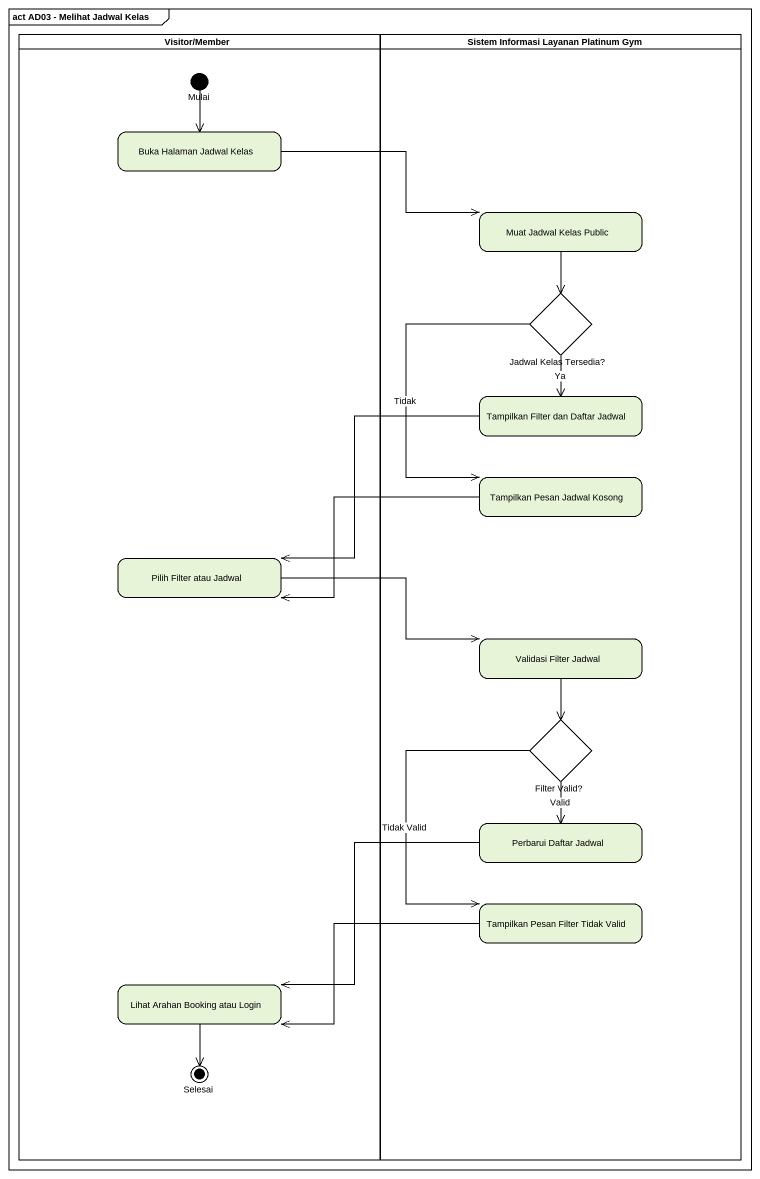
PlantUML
@startuml
mainframe act AD03 - Melihat Jadwal Kelas
hide empty description
state "Visitor/Member" as Visitor_Member <<partition>> {
  state Mulai <<start>>
  state "Buka Halaman Jadwal Kelas" as Buka_Halaman_Jadwal_Kelas
  state "Pilih Filter atau Jadwal" as Pilih_Filter_atau_Jadwal
  state "Lihat Arahan Booking atau Login" as Lihat_Arahan_Booking_atau
  state Selesai <<end>>
}
state "Sistem Informasi Layanan Platinum Gym" as Sistem_Informasi_Layanan <<partition>> {
  state "Muat Jadwal Kelas Public" as Muat_Jadwal_Kelas_Public
  state "Jadwal Kelas Tersedia?" as Jadwal_Kelas_Tersedia <<choice>>
  state "Tampilkan Filter dan Daftar Jadwal" as Tampilkan_Filter_dan_Daftar
  state "Tampilkan Pesan Jadwal Kosong" as Tampilkan_Pesan_Jadwal
  state "Validasi Filter Jadwal" as Validasi_Filter_Jadwal
  state "Filter Valid?" as Filter_Valid <<choice>>
  state "Perbarui Daftar Jadwal" as Perbarui_Daftar_Jadwal
  state "Tampilkan Pesan Filter Tidak Valid" as Tampilkan_Pesan_Filter
}
Mulai --> Buka_Halaman_Jadwal_Kelas
Buka_Halaman_Jadwal_Kelas -right-> Muat_Jadwal_Kelas_Public
Muat_Jadwal_Kelas_Public --> Jadwal_Kelas_Tersedia
Jadwal_Kelas_Tersedia --> Tampilkan_Filter_dan_Daftar : Ya
Jadwal_Kelas_Tersedia --> Tampilkan_Pesan_Jadwal : Tidak
Tampilkan_Filter_dan_Daftar -left-> Pilih_Filter_atau_Jadwal
Tampilkan_Pesan_Jadwal -left-> Pilih_Filter_atau_Jadwal
Pilih_Filter_atau_Jadwal -right-> Validasi_Filter_Jadwal
Validasi_Filter_Jadwal --> Filter_Valid
Filter_Valid --> Perbarui_Daftar_Jadwal : Valid
Filter_Valid --> Tampilkan_Pesan_Filter : Tidak Valid
Perbarui_Daftar_Jadwal -left-> Lihat_Arahan_Booking_atau
Tampilkan_Pesan_Filter -left-> Lihat_Arahan_Booking_atau
Lihat_Arahan_Booking_atau --> Selesai
@enduml
